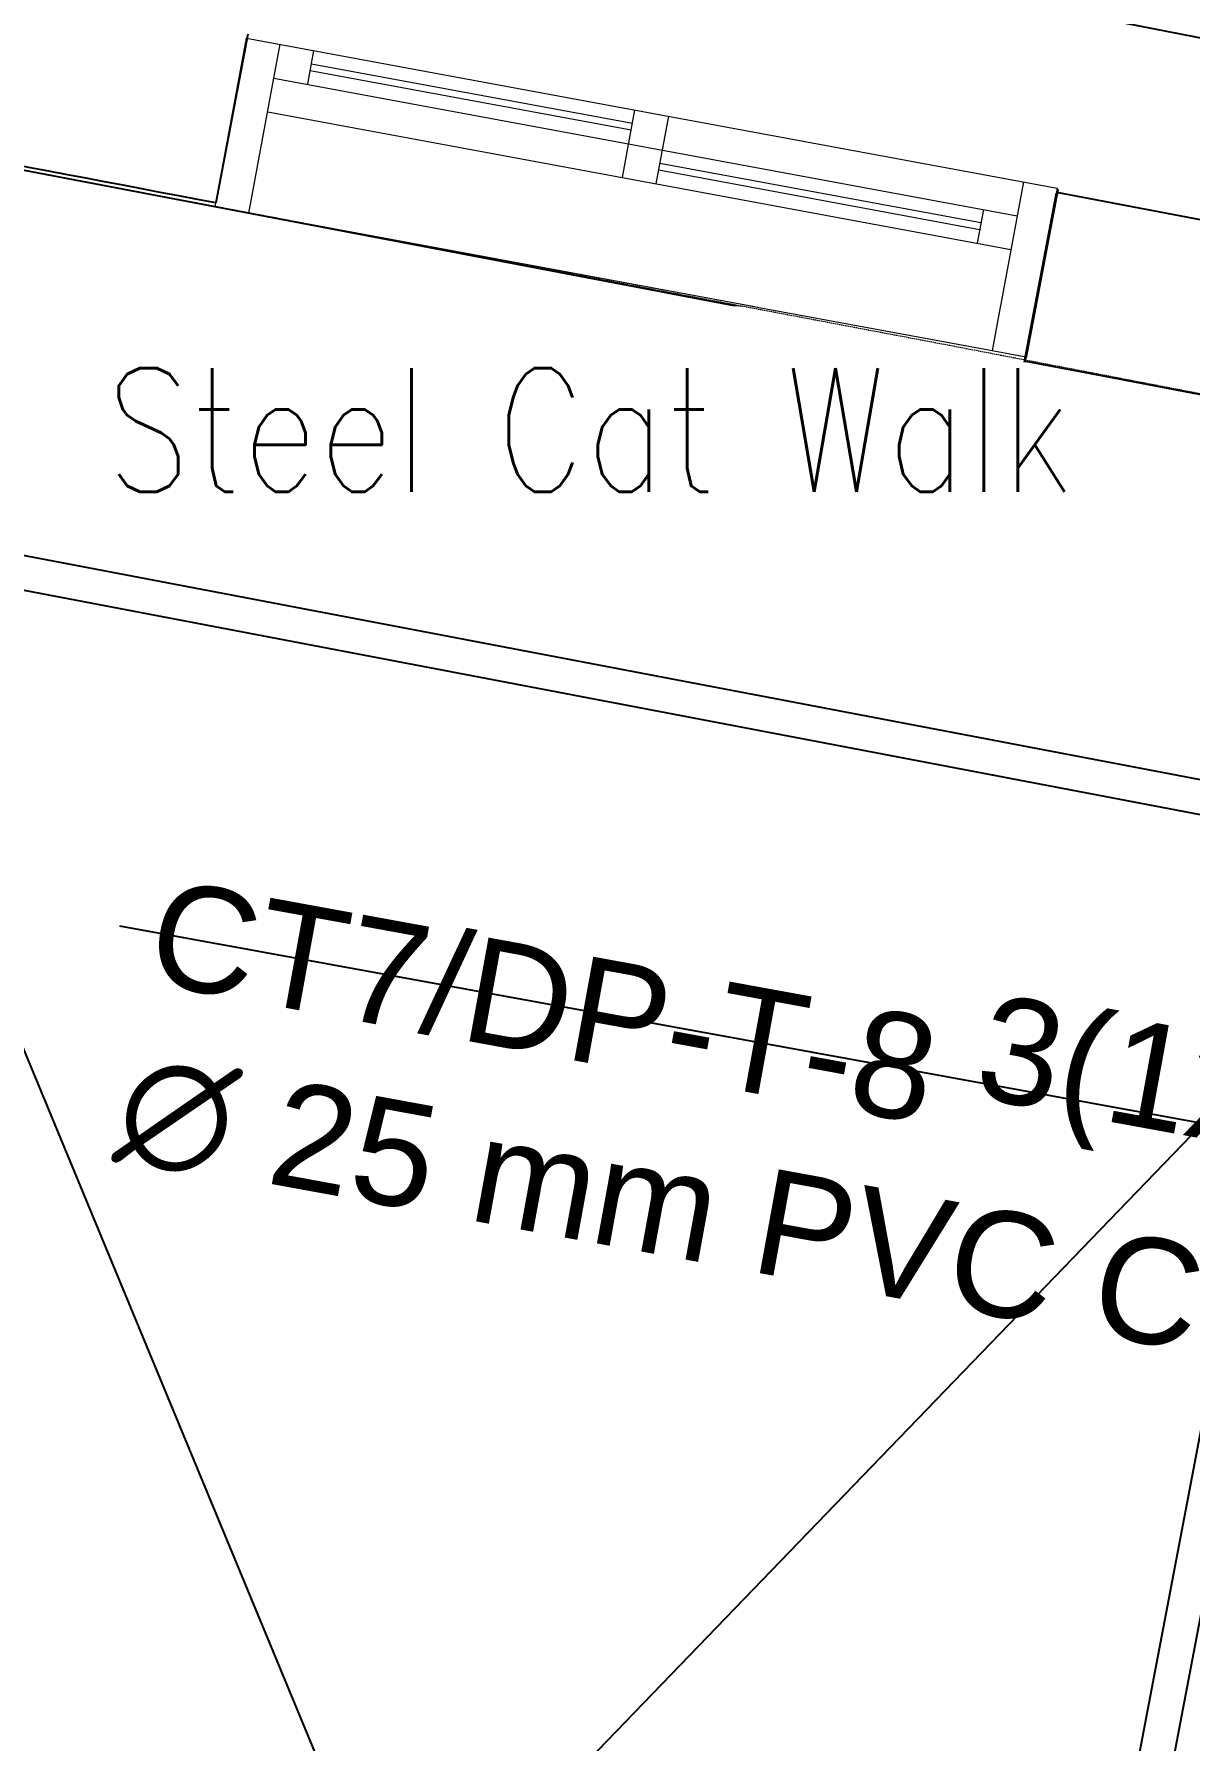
# Model space of a CAD drawing. Extents: x -678889171 to 586587, y -792238163 to 335485.
# Drawn here: x 54954 to 56635, y 31963 to 34447 of the extents above; entities that cross this region are included whole.
import ezdxf
from ezdxf import colors
from ezdxf.entities.mleader import LeaderData, LeaderLine
from ezdxf.math import Vec2, Vec3

# ---------------------------------------------------------------- set-up
doc = ezdxf.new("R2010")
doc.units = 0
doc.header["$MEASUREMENT"] = 0
doc.linetypes.add('XR-A-9TH-FLOOR$0$XR-A-CORE$0$$0$HIDDEN-Z', pattern=[3, 2, -1])
doc.linetypes.add('XR-Ducts$0$XR-A-CORE$0$$0$HIDDEN-Z', pattern=[3, 2, -1])
doc.layers.get('0').update_dxf_attribs({"color": 8})
for name, color, linetype in [('1', 8, 'Continuous'), ('E-TEXT', 3, 'Continuous'), ('XR-A-9TH-FLOOR$0$A-ANNO-SYMB', 252, 'Continuous'), ('XR-A-9TH-FLOOR$0$A-WALL', 252, 'Continuous'), ('XR-A-9TH-FLOOR$0$XR-A-CORE$0$A-WALL', 252, 'Continuous'), ('XR-A-ST Cat Walk$0$A-ANNO-NOTE', 252, 'Continuous'), ('XR-A-ST Cat Walk$0$A-FLOR-HRAL', 252, 'Continuous'), ('XR-A-ST Cat Walk$0$A-FLOR-STRS', 252, 'Continuous'), ('XR-Ducts$0$XR-A-CORE$0$$0$61-EGY-21-AR-1-GR-0A$0$A-FLOR-OPEN', 252, 'Continuous'), ('XR-Typ21$0$A-WALL', 252, 'Continuous'), ('XR-Typ21$0$XR-A-CORE$0$A-WALL', 252, 'Continuous'), ('XR-Typ33 8th to11Th$0$A-WALL', 252, 'Continuous'), ('XR-Typ33 8th to11Th$0$XR-A-TYP-8-9-10$0$A-WALL', 252, 'Continuous')]:
    doc.layers.add(name, color=color, linetype=linetype)
for name, color, linetype, lineweight in [('XR-A-9TH-FLOOR$0$XR-A-CORE$0$$0$A-DOOR-OVHD', 252, 'XR-A-9TH-FLOOR$0$XR-A-CORE$0$$0$HIDDEN-Z', 9), ('XR-Ducts$0$2nd floor towers$0$xref units$0$A-ELEV-GLAZ', 252, 'Continuous', 20), ('XR-Ducts$0$2nd floor towers$0$xref units$0$A-GLAZ-SILL', 252, 'Continuous', 20), ('XR-Ducts$0$XR-A-CORE$0$$0$A-DOOR-OVHD', 252, 'XR-Ducts$0$XR-A-CORE$0$$0$HIDDEN-Z', 9)]:
    doc.layers.add(name, color=color, linetype=linetype, lineweight=lineweight)
doc.styles.get("Standard").update_dxf_attribs({"font": 'arial.ttf'})
doc.styles.add('XR-A-ST Cat Walk$0$MOD-E-TEXT', font='romans.shx', dxfattribs={"width": 0.8, "height": 1.8})

# ---------------------------------------------------------------- blocks, each defined once
blk = doc.blocks.new('XR-A-ST Cat Walk')
at = {"layer": 'XR-A-ST Cat Walk$0$A-FLOR-HRAL', "elevation": 0.0001995547070122233}
blk.add_lwpolyline([(56701.50454476519, 18380.04028394365), (57294.25308740205, 18267.83108386217), (57647.37426985314, 20133.13663688552), (59616.33401552092, 19757.79457140112), (58925.83357491429, 16130.77380490146), (56369.90601634974, 16610.81322947354)], dxfattribs=at)
at = {"layer": 'XR-A-ST Cat Walk$0$A-FLOR-STRS'}
blk.add_lwpolyline([(56704.72396358602, 18379.43490177493), (57294.25308740205, 18267.83108386217), (57647.37484399231, 20133.13966968285), (59616.33413407253, 19757.79454880148), (58925.83357491429, 16130.77380490146), (56369.90698708831, 16610.81835724308), (56258.30305305333, 16021.28862003016), (59403.31381292178, 15430.60448633023), (60317.93121932841, 20234.85303004313), (57169.5919356507, 20835.024803508), (56704.72396358602, 18379.43490177493)], dxfattribs=at)
at = {"layer": 'XR-A-ST Cat Walk$0$A-ANNO-NOTE', "insert": (57876.98593020064, 20438.85335637068, -8.781572351136056e-07), "char_height": 180, "width": 1370.473662285367, "attachment_point": 1, "style": 'XR-A-ST Cat Walk$0$MOD-E-TEXT', "bg_fill": 2}
blk.add_mtext('\\pxqc;Steel Cat Walk', dxfattribs=at)
at = {"layer": 'XR-A-ST Cat Walk$0$A-FLOR-HRAL', "elevation": 0.0001995547070122233}
blk.add_lwpolyline([(56710.80453596345, 18429.16777282424), (57254.42591667997, 18326.2585020464), (57607.55901315122, 20191.62698895493), (59674.80045208339, 19797.54952076343), (58965.62361506937, 16072.42645971131), (56360.67667556676, 16561.67241885027)], dxfattribs=at)
blk = doc.blocks.new('XR-Ducts$0$2nd floor towers$0$xref units$0$WINDUCT')
at = {"layer": 'XR-Ducts$0$2nd floor towers$0$xref units$0$A-ELEV-GLAZ', "extrusion": (9.407166294760566e-29, 1.548440174127147e-15, -1)}
for p, q in [((171211.1403306981, 30904.21280036221), (171461.1403306982, 30904.21280036221)), ((171211.1403306981, 30854.21280036221), (171211.1403306981, 30904.21280036221)), ((171461.1403306982, 30904.21280036221), (171461.1403306982, 29704.21280036221)), ((171211.1403306981, 30854.21280036221), (171411.1403306982, 30854.21280036221)), ((171361.1403306981, 30854.21280036221), (171361.1403306981, 29754.2128003622)), ((171411.1403306982, 30854.21280036221), (171461.1403306981, 30854.21280036221)), ((171411.1403306982, 30854.21280036221), (171411.1403306982, 29754.2128003622)), ((171411.1403306982, 30804.2128003622), (171461.1403306981, 30804.2128003622)), ((171431.1403306982, 30329.21280036222), (171431.1403306982, 30804.2128003622)), ((171441.1403306982, 30329.21280036222), (171441.1403306982, 30804.2128003622)), ((171361.1403306981, 30329.21280036222), (171461.1403306981, 30329.21280036222)), ((171361.1403306981, 30279.21280036221), (171461.1403306981, 30279.21280036221)), ((171381.1403306982, 29804.2128003622), (171381.1403306981, 30279.21280036221)), ((171391.1403306982, 29804.2128003622), (171391.1403306981, 30279.21280036221)), ((171411.1403306982, 29804.2128003622), (171361.1403306981, 29804.2128003622)), ((171461.1403306982, 29754.2128003622), (171211.1403306981, 29754.2128003622)), ((171211.1403306981, 29704.21280036221), (171211.1403306981, 29754.2128003622)), ((171461.1403306982, 29704.21280036221), (171211.1403306981, 29704.21280036221))]:
    blk.add_line(p, q, dxfattribs=at)
at = {"layer": 'XR-Ducts$0$2nd floor towers$0$xref units$0$A-GLAZ-SILL', "extrusion": (9.407166294760566e-29, 1.548440174127147e-15, -1)}
blk.add_line((171211.1403306981, 29754.2128003622), (171211.1403306981, 30854.21280036221), dxfattribs=at)
blk = doc.blocks.new('XR-Ducts')
at = {"layer": 'XR-Ducts$0$XR-A-CORE$0$$0$61-EGY-21-AR-1-GR-0A$0$A-FLOR-OPEN'}
for p, q in [((57163.00100131706, 20836.27253395173), (59403.31377211538, 15430.60458479234)), ((60317.93121932841, 20234.85303004313), (56259.6240603781, 16028.3749789553))]:
    blk.add_line(p, q, dxfattribs=at)
at = {"layer": 'XR-Ducts$0$XR-A-CORE$0$$0$A-DOOR-OVHD'}
blk.add_lwpolyline([(56258.29311484991, 16021.29117878815), (56369.0975726637, 16610.96508471589), (56565.68388292233, 16574.03899783708), (56898.04549893111, 18343.08309912756), (56701.50454313865, 18380.04027528665), (57163.00100131706, 20836.27253395173), (59086.43943118937, 20472.14621071878), (60317.93121932841, 20234.85303004313), (59403.30927206574, 15430.58063438856)], close=True, dxfattribs=at)
at = {"rotation": 79.51022356231246}
blk.add_blockref('XR-Ducts$0$2nd floor towers$0$xref units$0$WINDUCT', (57234.46495705011, -153302.7887798874, 8.418871362921935e-07), dxfattribs=at)
blk = doc.blocks.new('XR-Typ21')
at = {"layer": 'XR-Typ21$0$A-WALL'}
for p, q in [((59241.81374594699, 20694.79675604183, 8.418256728900183e-07), (63937.88410046503, 19799.2639357586)), ((60306.40131007049, 20237.06494376905), (59194.9995208152, 20449.21901208827, 8.418256728900183e-07))]:
    blk.add_line(p, q, dxfattribs=at)
at = {"layer": 'XR-Typ21$0$XR-A-CORE$0$A-WALL'}
for p, q in [((59241.47335411208, 20692.95833537667, 8.418256728899912e-07), (59194.65912898027, 20447.38059142312, 8.418256728899912e-07)), ((59242.12327537315, 20692.83799953907, 8.418256728899098e-07), (59195.30905024134, 20447.26025558552, 8.418256728899098e-07))]:
    blk.add_line(p, q, dxfattribs=at)
blk = doc.blocks.new('XR-Typ33 8th to11Th')
at = {"layer": 'XR-Typ33 8th to11Th$0$A-WALL'}
blk.add_line((58065.05591420268, 20924.88856054803), (58018.55430448971, 20679.25132570404, 9.705946403496219e-07), dxfattribs=at)
at = {"layer": 'XR-Typ33 8th to11Th$0$XR-A-TYP-8-9-10$0$A-WALL'}
blk.add_arc((-38573.24843876588, -487044.5240377046, 9.705946403496219e-07), 516830.1543316384, 79.22849679291173, 79.32598773707197, dxfattribs=at)

msp = doc.modelspace()

# ---------------------------------------------------------------- block references
at = {"layer": 'XR-A-9TH-FLOOR$0$A-WALL'}
msp.add_blockref('XR-A-ST Cat Walk', (-2800.434649049275, 13522.11598560929), dxfattribs=at)

# ---------------------------------------------------------------- next in the draw order: block references
msp.add_blockref('XR-Ducts', (-2800.434649049275, 13522.11598560929), dxfattribs=at)

# ---------------------------------------------------------------- next in the draw order: linework, layer by layer
at = {"layer": 'XR-A-9TH-FLOOR$0$XR-A-CORE$0$$0$A-DOOR-OVHD'}
msp.add_lwpolyline([(53457.85846580064, 29543.40716439743), (53568.66345083893, 30133.08387634736), (53765.24976109756, 30096.15778946855), (54097.61084988184, 31865.19908473684), (53901.06989408937, 31902.15626089594), (54362.56635226779, 34358.38851956101), (56286.00478214009, 33994.26219632807), (57517.49657027914, 33756.96901565242), (56602.87462301647, 28952.69661999785)], close=True, dxfattribs=at)
at = {"layer": 'XR-A-9TH-FLOOR$0$XR-A-CORE$0$A-WALL'}
msp.add_line((56443.4645094618, 34220.96366926546, 8.418256728899912e-07), (56396.65028432999, 33975.38592531191, 8.418256728899912e-07), dxfattribs=at)

# ---------------------------------------------------------------- next in the draw order: block references
at = {"layer": 'XR-A-9TH-FLOOR$0$A-ANNO-SYMB'}
msp.add_blockref('XR-Typ21', (-2800.434649049275, 13522.11598560929), dxfattribs=at)

# ---------------------------------------------------------------- next in the draw order: block references
at = {"layer": 'XR-A-9TH-FLOOR$0$A-WALL'}
msp.add_blockref('XR-Typ33 8th to11Th', (-2800.434649049275, 13522.11598560929), dxfattribs=at)

# ---------------------------------------------------------------- next in the draw order: linework, layer by layer
at = {"layer": '1', "color": 4}
msp.add_lwpolyline([(52787.63222282534, 34873.70157514833), (53008.20287616955, 35090.65616167774, -0.24437616240364), (53052.2940609683, 35104.18780391706), (56504.57367054475, 34470.3370872268), (57198.17089811093, 34334.85662387656)], format="xyb", dxfattribs=at)

# ---------------------------------------------------------------- next in the draw order: leaders
at = {"layer": 'E-TEXT', "color": 30}
ml = msp.add_multileader_mtext('Standard', dxfattribs=at)
ml.set_content('\\C30;CT12/DP-T-8 {\\A1;3(1x3)mm\\H0.7x;\\S2^ ;\\H1.42857x; \\P∅ 25 mm PVC CONDUIT}', color=3)
ml.set_leader_properties(color=30)
ml.build(insert=Vec2(0, 0))
ml.multileader.update_dxf_attribs({"text_right_attachment_type": 6, "dogleg_length": 0.2763936738358556, "arrow_head_size": 153.5520410199195, "scale": 2})
ctx = ml.context
ctx.base_point, ctx.scale, ctx.char_height, ctx.arrow_head_size, ctx.landing_gap_size, ctx.plane_origin, ctx.plane_x_axis, ctx.plane_y_axis = Vec3(50204.62995221435, 35443.67723150071, -7.74886959418945e-06), 2, 153.5520410199195, 153.5520410199195, 3.071040820398391, Vec3(50075.6781359782, 44359.72809750024, 2.823072902594082e-05), Vec3(0.9837534464715342, -0.1795248076322006, 3.477911888746864e-09), Vec3(0.1795248076322006, 0.9837534464715342, 4.7996689140011e-09)
ctx.right_attachment = 6
notes = []
notes.append((ctx, [(1, (1, 1, 0), (52559.8270427672, 34907.75757278094, 1.427643920479217e-07), (-0.9837534464715341, 0.1795248076322005, -3.477911888746862e-09), 0.5527873476717117, [(1, [(53497.32880696809, 34257.81830802694, 1.495138937438617e-06)], 0, [])])]))
ctx.mtext.insert, ctx.mtext.text_direction, ctx.mtext.rotation, ctx.mtext.width, ctx.mtext.defined_height, ctx.mtext.flow_direction, ctx.mtext.extrusion = Vec3(50221.98901166394, 35521.69426950999, -7.354858850493782e-06), Vec3(0.9837534464715342, -0.1795248076322006, 3.477911888746863e-09), 6.102681917348368, 2517.586958115766, 582.9320752441895, 5, Vec3(-4.283067445563336e-09, -4.097319373281774e-09, 1)
ml = msp.add_multileader_mtext('Standard', dxfattribs=at)
ml.set_content('\\C30;CT7/DP-T-8 {\\A1;3(1x3)mm\\H0.7x;\\S2^ ;\\H1.42857x; \\P∅ 25 mm PVC CONDUIT}', color=3)
ml.set_leader_properties(color=30)
ml.build(insert=Vec2(0, 0))
ml.multileader.update_dxf_attribs({"text_right_attachment_type": 6, "dogleg_length": 0.2763936738358556, "arrow_head_size": 153.5520410199195, "scale": 2})
ctx = ml.context
ctx.base_point, ctx.scale, ctx.char_height, ctx.arrow_head_size, ctx.landing_gap_size, ctx.plane_origin, ctx.plane_x_axis, ctx.plane_y_axis = Vec3(55141.70579974193, 33243.61247084962, -1.634183023063372e-05), 2, 153.5520410199195, 153.5520410199195, 3.071040820398391, Vec3(56053.04652319694, 43197.42719964208, 2.83454614800234e-05), Vec3(0.9837534464715342, -0.1795248076322006, 3.477911888746864e-09), Vec3(0.1795248076322006, 0.9837534464715342, 4.7996689140011e-09)
ctx.right_attachment = 6
notes.append((ctx, [(1, (1, 1, 0), (57496.90289029479, 32707.69281212986, -8.450196244396349e-06), (-0.9837534464715341, 0.1795248076322005, -3.477911888746862e-09), 0.5527873476717117, [(1, [(59610.69100117942, 33055.01043710006, 2.026372033541964e-06)], 0, [])])]))
ctx.mtext.insert, ctx.mtext.text_direction, ctx.mtext.rotation, ctx.mtext.width, ctx.mtext.defined_height, ctx.mtext.flow_direction, ctx.mtext.extrusion = Vec3(55159.06485919153, 33321.6295088589, -1.594781948693805e-05), Vec3(0.9837534464715342, -0.1795248076322006, 3.477911888746863e-09), 6.102681917348368, 2517.586958115766, 582.9320752441895, 5, Vec3(-4.283067445563336e-09, -4.097319373281774e-09, 1)
for ctx, leaders in notes:
    for number, flags, end, landing, length, lines in leaders:
        leader = LeaderData()
        leader.index, (leader.has_last_leader_line, leader.has_dogleg_vector, leader.attachment_direction) = number, flags
        leader.last_leader_point, leader.dogleg_vector, leader.dogleg_length = Vec3(end), Vec3(landing), length
        for number, points, colour, breaks in lines:
            line = LeaderLine()
            line.index, line.vertices, line.color, line.breaks = number, Vec3.list(points), colors.encode_raw_color(colour), breaks
            leader.lines.append(line)
        ctx.leaders.append(leader)

doc.saveas('drawing.dxf')
